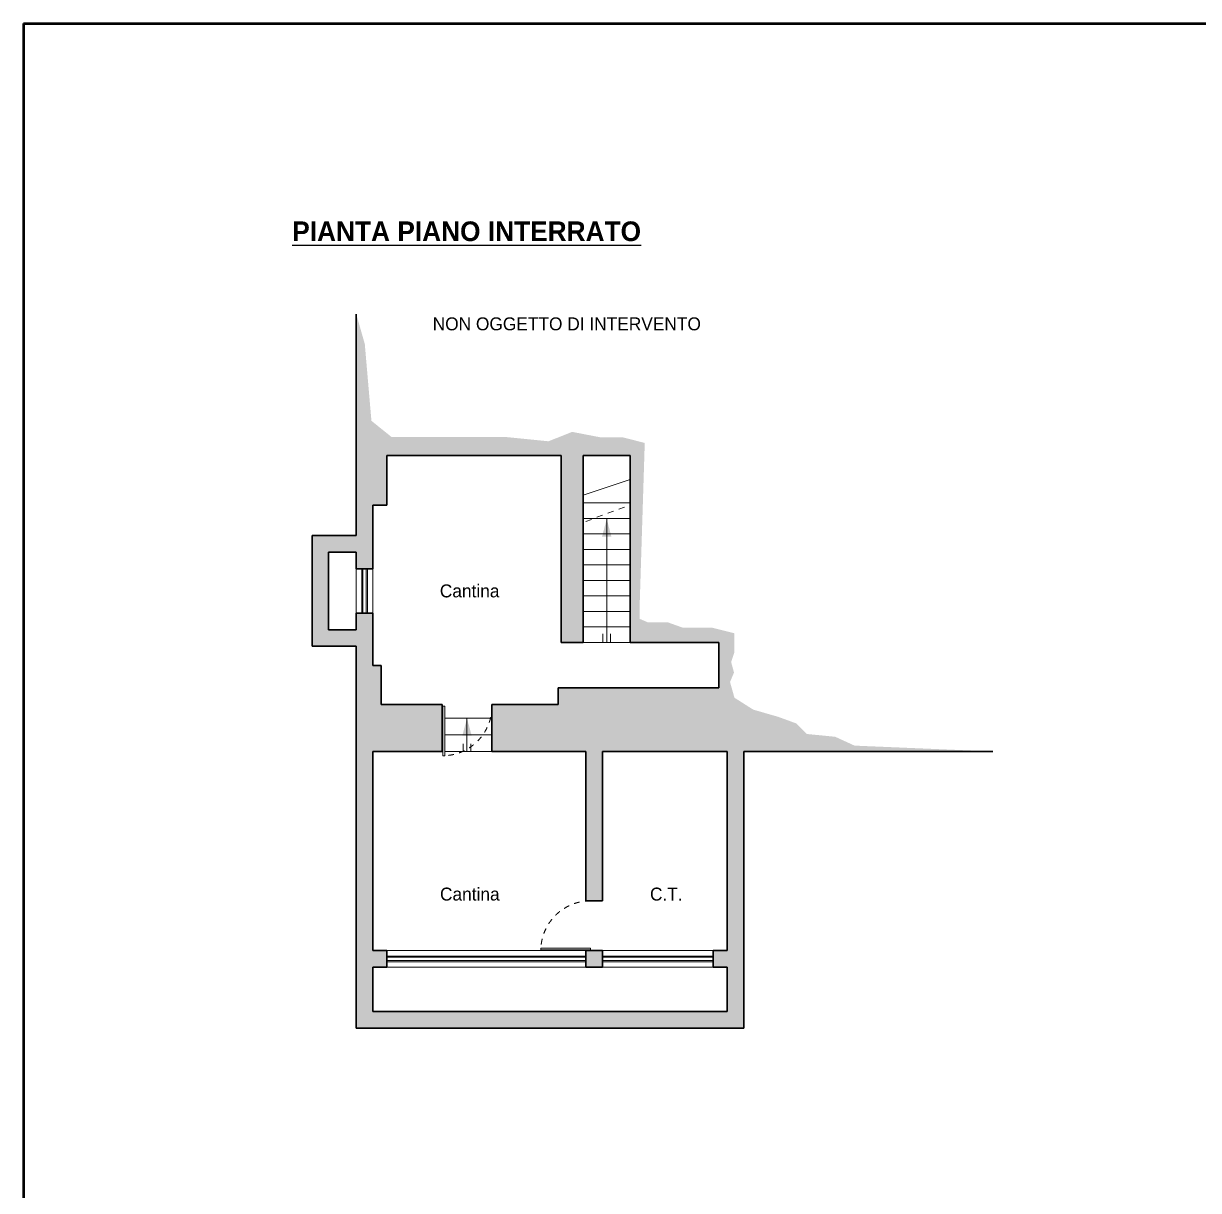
# Model space of a CAD drawing. Header units: metres. Extents: x 106 to 148.5, y -12.7 to 30.
# Drawn here: x 106 to 127.23, y 8.91 to 30 of the extents above; entities that cross this region are included whole.
import ezdxf

# ---------------------------------------------------------------- set-up
doc = ezdxf.new("R2010")
doc.units = ezdxf.units.M
doc.header["$LTSCALE"] = 0.508
doc.linetypes.add('STYLE_01', pattern=[0.416641, 0.208282, -0.208359])
doc.linetypes.add('STYLE_05', pattern=[0.208282, 0.069427, -0.138855])
for name, color, linetype in [('Campiture', 7, 'Continuous'), ('Palazzina IT', 7, 'Continuous'), ('squadratura', 7, 'Continuous')]:
    doc.layers.add(name, color=color, linetype=linetype)
doc.styles.add('Century Gothic (bold)', font='GOTHICB.TTF')
doc.styles.add('Stylus BT', font='stylu.ttf')

# ---------------------------------------------------------------- blocks, each defined once
blk = doc.blocks.new('Gruppo-18')
at = {"color": 251, "linetype": 'Continuous', "lineweight": 15}
blk.add_lwpolyline([(-49.859, 132.795), (-48.96, 132.795), (-48.96, 132.762), (-49.859, 132.762)], close=True, dxfattribs=at)
at = {"color": 8, "linetype": 'STYLE_05', "lineweight": 13}
blk.add_open_spline([(-48.96, 133.65), (-49.193, 133.65), (-49.6, 133.423), (-49.846, 133.028), (-49.858, 132.795)], degree=2, dxfattribs=at)
blk = doc.blocks.new('Gruppo-19')
at = {"color": 251, "linetype": 'Continuous', "lineweight": 15}
blk.add_wipeout([(-51.628, 137.17), (-51.595, 137.17), (-51.595, 136.272), (-51.628, 136.272)], dxfattribs=at)
blk.add_lwpolyline([(-51.628, 137.17), (-51.595, 137.17), (-51.595, 136.272), (-51.628, 136.272)], close=True, dxfattribs=at)
at = {"color": 8, "linetype": 'STYLE_05', "lineweight": 13}
blk.add_open_spline([(-50.741, 137.17), (-50.741, 136.938), (-50.967, 136.531), (-51.362, 136.284), (-51.595, 136.273)], degree=2, dxfattribs=at)

msp = doc.modelspace()

# ---------------------------------------------------------------- hatches: boundary and pattern name
at = {"layer": 'Campiture', "linetype": 'Continuous', "lineweight": 0}
msp.add_hatch(color=254, dxfattribs=at).paths.add_polyline_path([(112.014, 24.745), (112.014, 20.745), (111.214, 20.745), (111.214, 18.745), (112.014, 18.745), (112.014, 11.845), (119.014, 11.845), (119.014, 16.845), (123.514, 16.845), (121.017, 16.95), (120.667, 17.11), (120.157, 17.16), (119.967, 17.35), (119.639, 17.47), (119.187, 17.6), (118.564, 17.995), (115.664, 17.995), (115.664, 17.695), (114.464, 17.695), (114.464, 16.845), (116.164, 16.845), (116.164, 14.145), (116.464, 14.145), (116.464, 16.845), (118.714, 16.845), (118.714, 13.245), (118.464, 13.245), (118.464, 12.945), (118.714, 12.945), (118.714, 12.145), (112.314, 12.145), (112.314, 12.945), (116.464, 12.945), (116.464, 13.245), (116.164, 13.245), (116.164, 12.945), (112.564, 12.945), (112.564, 13.245), (112.314, 13.245), (112.314, 16.845), (113.564, 16.845), (113.564, 17.695), (112.464, 17.695), (112.464, 18.395), (112.314, 18.395), (112.314, 19.345), (112.014, 19.345), (112.014, 19.045), (111.514, 19.045), (111.514, 20.445), (112.014, 20.445), (112.014, 20.145), (112.314, 20.145), (112.314, 21.295), (112.564, 21.295), (112.564, 22.195), (115.714, 22.195), (115.714, 18.815), (116.114, 18.815), (116.114, 22.195), (116.964, 22.195), (116.964, 18.815), (118.564, 18.815), (118.564, 17.995), (118.847, 17.815), (118.767, 18.1), (118.839, 18.27), (118.787, 18.46), (118.847, 18.64), (118.847, 18.815), (118.847, 18.98), (118.447, 19.08), (118.157, 19.08), (117.917, 19.08), (117.637, 19.18), (117.277, 19.18), (117.137, 19.24), (117.137, 19.58), (117.226, 22.42), (116.837, 22.519), (116.567, 22.519), (116.437, 22.519), (115.914, 22.62), (115.487, 22.45), (114.687, 22.53), (114.287, 22.53), (112.647, 22.53), (112.287, 22.82), (112.167, 24.21)])

# ---------------------------------------------------------------- linework, layer by layer
at = {"layer": 'Palazzina IT', "color": 7, "linetype": 'Continuous', "lineweight": 30}
for p, q in [((112.014, 20.745), (112.014, 24.745)), ((115.714, 22.195), (112.564, 22.195)), ((112.564, 22.195), (112.564, 21.295)), ((115.714, 18.815), (115.714, 22.195)), ((116.964, 22.195), (116.114, 22.195)), ((116.114, 22.195), (116.114, 18.815)), ((116.964, 18.815), (116.964, 22.195)), ((112.314, 20.145), (112.314, 21.295)), ((112.564, 21.295), (112.314, 21.295)), ((111.214, 18.745), (111.214, 20.745)), ((111.214, 20.745), (112.014, 20.745)), ((111.514, 19.045), (111.514, 20.445)), ((111.514, 20.445), (112.014, 20.445)), ((112.014, 20.445), (112.014, 20.145)), ((112.014, 20.145), (112.314, 20.145)), ((112.014, 19.045), (112.014, 19.345)), ((112.014, 19.345), (112.314, 19.345)), ((112.314, 18.395), (112.314, 19.345)), ((112.014, 19.045), (111.514, 19.045)), ((112.014, 18.745), (111.214, 18.745)), ((112.014, 11.845), (112.014, 18.745)), ((116.114, 18.815), (115.714, 18.815)), ((118.564, 18.815), (116.964, 18.815)), ((118.564, 17.995), (118.564, 18.815)), ((112.464, 18.395), (112.314, 18.395)), ((112.464, 17.695), (112.464, 18.395)), ((115.664, 17.695), (115.664, 17.995)), ((115.664, 17.995), (118.564, 17.995)), ((113.564, 17.695), (112.464, 17.695)), ((113.564, 16.845), (113.564, 17.695)), ((114.464, 17.695), (115.664, 17.695)), ((112.314, 13.245), (112.314, 16.845)), ((113.564, 16.845), (112.314, 16.845)), ((116.164, 16.845), (114.464, 16.845)), ((116.164, 14.145), (116.164, 16.845)), ((118.714, 16.845), (116.464, 16.845)), ((116.464, 16.845), (116.464, 14.145)), ((118.714, 13.245), (118.714, 16.845)), ((119.014, 11.845), (119.014, 16.845)), ((119.014, 16.845), (123.514, 16.845)), ((116.464, 14.145), (116.164, 14.145)), ((112.564, 13.245), (112.314, 13.245)), ((112.564, 12.945), (112.564, 13.245)), ((116.464, 13.245), (116.164, 13.245)), ((116.164, 12.945), (116.164, 13.245)), ((116.464, 12.945), (116.464, 13.245)), ((118.464, 12.945), (118.464, 13.245)), ((118.464, 13.245), (118.714, 13.245)), ((112.314, 12.145), (112.314, 12.945)), ((112.564, 12.945), (112.314, 12.945)), ((116.464, 12.945), (116.164, 12.945)), ((118.464, 12.945), (118.714, 12.945)), ((118.714, 12.145), (118.714, 12.945)), ((112.314, 12.145), (118.714, 12.145)), ((112.014, 11.845), (119.014, 11.845))]:
    msp.add_line(p, q, dxfattribs=at)
at = {"layer": 'Palazzina IT', "color": 8, "linetype": 'Continuous', "lineweight": 15}
for p, q in [((116.964, 21.76), (116.114, 21.475)), ((116.114, 21.335), (116.964, 21.335)), ((116.964, 21.335), (116.114, 21.335)), ((116.114, 21.055), (116.964, 21.055)), ((116.114, 20.775), (116.964, 20.775)), ((116.114, 20.495), (116.964, 20.495)), ((116.114, 20.215), (116.964, 20.215)), ((112.014, 19.345), (112.014, 20.145)), ((112.314, 19.345), (112.314, 20.145)), ((116.114, 19.935), (116.964, 19.935)), ((116.114, 19.655), (116.964, 19.655)), ((116.114, 19.375), (116.964, 19.375)), ((116.114, 19.095), (116.964, 19.095)), ((116.114, 18.815), (116.964, 18.815)), ((113.564, 17.445), (114.464, 17.445)), ((113.564, 17.145), (114.464, 17.145)), ((113.564, 16.845), (114.464, 16.845)), ((112.564, 13.245), (116.164, 13.245)), ((116.464, 13.245), (118.464, 13.245)), ((112.564, 12.945), (116.164, 12.945)), ((116.464, 12.945), (118.464, 12.945))]:
    msp.add_line(p, q, dxfattribs=at)
at = {"layer": 'Palazzina IT', "color": 211, "linetype": 'STYLE_01', "lineweight": 15}
msp.add_line((116.164, 21.002), (116.964, 21.302), dxfattribs=at)
at = {"layer": 'Palazzina IT', "color": 7, "linetype": 'Continuous', "lineweight": 13}
for p, q in [((116.539, 18.815), (116.539, 21.045)), ((116.469, 18.815), (116.469, 18.97)), ((116.609, 18.815), (116.609, 18.97)), ((114.014, 16.845), (114.014, 17.445)), ((113.944, 16.845), (113.944, 16.98)), ((114.084, 16.845), (114.084, 16.98))]:
    msp.add_line(p, q, dxfattribs=at)
at = {"layer": 'Palazzina IT', "color": 141, "linetype": 'Continuous', "lineweight": 15}
for p, q in [((112.114, 19.345), (112.114, 20.145)), ((112.214, 19.345), (112.214, 20.145)), ((112.564, 13.145), (116.164, 13.145)), ((112.564, 13.045), (116.164, 13.045)), ((116.464, 13.145), (118.464, 13.145)), ((116.464, 13.045), (118.464, 13.045))]:
    msp.add_line(p, q, dxfattribs=at)
at = {"layer": 'Palazzina IT', "color": 141, "linetype": 'Continuous', "lineweight": 13}
for p, q in [((112.134, 19.345), (112.134, 20.145)), ((112.194, 19.345), (112.194, 20.145)), ((112.564, 13.125), (116.164, 13.125)), ((112.564, 13.065), (116.164, 13.065)), ((116.464, 13.125), (118.464, 13.125)), ((116.464, 13.065), (118.464, 13.065))]:
    msp.add_line(p, q, dxfattribs=at)
at = {"layer": 'Palazzina IT', "color": 7, "lineweight": 13}
for points in [[(116.539, 21.045), (116.624, 20.727), (116.454, 20.727)], [(114.014, 17.445), (114.099, 17.127), (113.929, 17.127)]]:
    msp.add_solid(points, dxfattribs=at)
at = {"layer": 'squadratura', "color": 7, "linetype": 'Continuous', "lineweight": 53}
for q in [(147.964, 30), (106, -9.8)]:
    msp.add_line((106, 30), q, dxfattribs=at)

# ---------------------------------------------------------------- block references
at = {"layer": 'Palazzina IT', "color": 7}
msp.add_blockref('Gruppo-18', (165.207, -119.505), dxfattribs=at)

# ---------------------------------------------------------------- texts
at = {"layer": 'Palazzina IT', "color": 7, "insert": (110.856, 26.423), "char_height": 0.35498, "width": 8.65638, "attachment_point": 1, "line_spacing_factor": 1.131341, "style": 'Century Gothic (bold)'}
msp.add_mtext('{\\LPIANTA PIANO INTERRATO}', dxfattribs=at)
at = {"layer": 'Palazzina IT', "color": 1, "insert": (113.394, 24.689), "char_height": 0.23381, "attachment_point": 1, "line_spacing_factor": 1.099818, "style": 'Stylus BT'}
msp.add_mtext('NON OGGETTO DI INTERVENTO', dxfattribs=at)
at = {"layer": 'Palazzina IT', "color": 7, "char_height": 0.2338, "attachment_point": 1, "line_spacing_factor": 1.099818, "style": 'Stylus BT'}
for s, insert in [('Cantina', (113.523, 19.863)), ('Cantina', (113.526, 14.384)), ('C.T.', (117.321, 14.384))]:
    msp.add_mtext(s, dxfattribs=dict(at, insert=insert))

# ---------------------------------------------------------------- next in the draw order: block references
at = {"layer": 'Palazzina IT', "color": 7}
msp.add_blockref('Gruppo-19', (165.207, -119.505), dxfattribs=at)

# ---------------------------------------------------------------- next in the draw order: linework, layer by layer
at = {"layer": 'Palazzina IT', "color": 7, "linetype": 'Continuous', "lineweight": 30}
msp.add_line((114.464, 16.845), (114.464, 17.695), dxfattribs=at)

doc.saveas('drawing.dxf')
